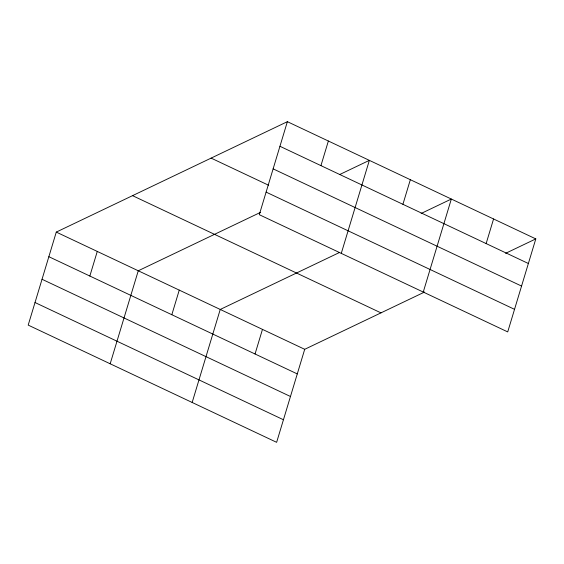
<?xml version="1.0" encoding="UTF-8"?>
<svg xmlns="http://www.w3.org/2000/svg" width="564" height="564" viewBox="0 0 564 564"><rect width="100%" height="100%" fill="white"/><g stroke="black" fill="none" stroke-linecap="round" stroke-linejoin="round"><path stroke-width="0.85" d="M287.372 121.676L259.292 214.694L507.72 331.907L535.8 238.896L287.372 121.676L56.28 232.093L28.2 325.104L276.628 442.324L304.708 349.306L424.621 292.018M89.845 276.036L97.269 251.431M110.177 363.787L138.265 270.776L260.554 212.346M171.823 314.719L179.253 290.115M192.162 402.47L220.242 309.453L339.359 252.545M255.048 353.988L262.471 329.383M320.937 165.626L328.368 141.021M341.276 253.37L369.357 160.359L339.965 174.403M402.915 204.309L410.345 179.704M423.254 292.053L451.334 199.043L421.146 213.467M486.14 243.577L493.57 218.966M505.612 253.321L535.8 238.896M279.948 146.287L528.369 263.501M273.131 168.862L521.559 286.075M211.112 158.117L268.661 185.267M266.109 192.12L514.53 309.333M132.54 195.659L380.968 312.872M56.28 232.093L304.708 349.306M48.856 256.698L297.277 373.918M42.039 279.272L290.46 396.492M35.017 302.53L283.438 419.75"/></g></svg>
